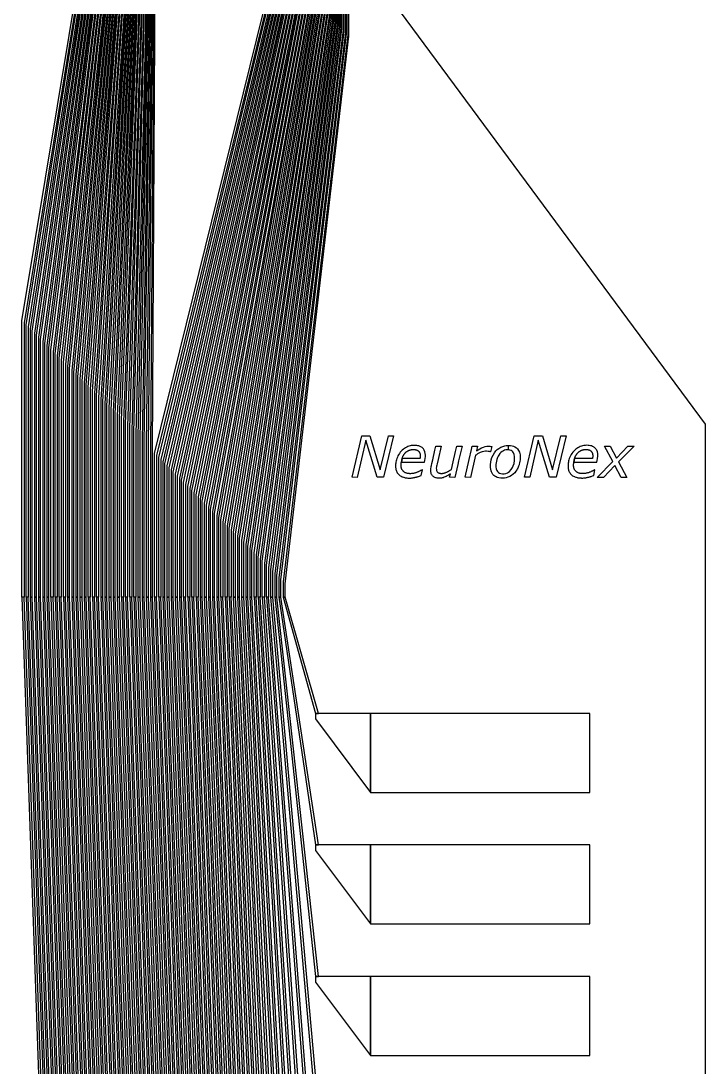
# Model space of a CAD drawing. Header units: inches. Extents: x 106592 to 209533, y 57057 to 74911.
# Drawn here: x 159236 to 159764, y 63479 to 64287 of the extents above; entities that cross this region are included whole.
import ezdxf

# ---------------------------------------------------------------- set-up
doc = ezdxf.new("R2010")
doc.units = ezdxf.units.IN
doc.header["$MEASUREMENT"] = 0
for name, color, linetype in [('metal', 221, 'Continuous'), ('nitride window', 40, 'Continuous'), ('profile', 140, 'Continuous')]:
    doc.layers.add(name, color=color, linetype=linetype)

msp = doc.modelspace()

# ---------------------------------------------------------------- linework, layer by layer
at = {"layer": 'metal'}
for points in [[(159238.23, 63841.79), (159236.63, 63841.79), (159236.63, 64055.19), (159282.43, 64331.53), (159283.33, 64331.53), (159283.33, 64330.63), (159238.23, 64053.59), (159238.23, 63841.79)], [(159241.43, 63841.79), (159239.83, 63841.79), (159239.83, 63957.42), (159239.83, 64051.99), (159284.23, 64329.73), (159284.23, 64331.53), (159285.13, 64331.53), (159285.13, 64328.83), (159241.43, 64050.39), (159241.43, 63841.79)], [(159286.93, 64331.53), (159286.03, 64331.53), (159286.03, 64327.93), (159243.03, 64048.79), (159243.03, 63841.79), (159244.63, 63841.79), (159244.63, 64047.19), (159286.93, 64327.03), (159286.93, 64331.53)], [(159288.73, 64331.53), (159287.83, 64331.53), (159287.83, 64326.13), (159246.23, 64045.59), (159246.23, 63841.79), (159247.83, 63841.79), (159247.83, 64043.99), (159288.73, 64325.23), (159288.73, 64331.53)], [(159290.53, 64331.53), (159289.63, 64331.53), (159289.63, 64324.33), (159249.43, 64042.39), (159249.43, 63841.79), (159251.03, 63841.79), (159251.03, 64040.79), (159290.53, 64323.43), (159290.53, 64331.53)], [(159292.33, 64331.53), (159291.43, 64331.53), (159291.43, 64322.53), (159252.63, 64039.19), (159252.63, 63841.79), (159254.23, 63841.79), (159254.23, 64037.59), (159292.33, 64321.63), (159292.33, 64331.53)], [(159294.13, 64331.53), (159293.23, 64331.53), (159293.23, 64320.73), (159255.83, 64035.99), (159255.83, 63841.79), (159257.43, 63841.79), (159257.43, 64034.39), (159294.13, 64319.83), (159294.13, 64331.53)], [(159260.63, 63841.79), (159259.03, 63841.79), (159259.03, 64032.79), (159295.03, 64318.93), (159295.03, 64331.53), (159295.93, 64331.53), (159295.93, 64318.03), (159260.63, 64031.19)], [(159263.83, 63841.79), (159262.23, 63841.79), (159262.23, 64029.59), (159296.83, 64317.13), (159296.83, 64331.53), (159297.73, 64331.53), (159297.73, 64316.23), (159263.83, 64027.99)], [(159267.03, 63841.79), (159265.43, 63841.79), (159265.43, 64026.39), (159298.63, 64315.33), (159298.63, 64331.53), (159299.53, 64331.53), (159299.53, 64314.43), (159267.03, 64024.79)], [(159270.23, 63841.79), (159268.63, 63841.79), (159268.63, 63957.6), (159268.63, 64023.19), (159300.43, 64313.53), (159300.43, 64331.53), (159301.33, 64331.53), (159301.33, 64312.63), (159270.23, 64021.59), (159270.23, 63841.79)], [(159303.13, 64331.53), (159302.23, 64331.53), (159302.23, 64311.73), (159271.83, 64019.99), (159271.83, 63841.79), (159273.43, 63841.79), (159273.43, 64018.39), (159303.13, 64310.83), (159303.13, 64331.53)], [(159304.93, 64331.53), (159304.03, 64331.53), (159304.03, 64309.93), (159275.03, 64016.79), (159275.03, 63841.79), (159276.63, 63841.79), (159276.63, 64015.19), (159304.93, 64309.03), (159304.93, 64331.53)], [(159306.73, 64331.53), (159305.83, 64331.53), (159305.83, 64308.13), (159278.23, 64013.59), (159278.23, 63841.79), (159279.83, 63841.79), (159279.83, 64011.99), (159306.73, 64307.23), (159306.73, 64331.53)], [(159308.53, 64331.53), (159307.63, 64331.53), (159307.63, 64306.33), (159281.43, 64010.39), (159281.43, 63841.79), (159283.03, 63841.79), (159283.03, 64008.79), (159308.53, 64305.43), (159308.53, 64331.53)], [(159310.33, 64331.53), (159309.43, 64331.53), (159309.43, 64304.53), (159284.63, 64007.19), (159284.63, 63841.79), (159286.23, 63841.79), (159286.23, 64005.59), (159310.33, 64303.63), (159310.33, 64331.53)], [(159289.43, 63841.79), (159287.83, 63841.79), (159287.83, 64003.99), (159311.23, 64302.73), (159311.23, 64331.53), (159312.13, 64331.53), (159312.13, 64301.83), (159289.43, 64002.39)], [(159292.63, 63841.79), (159291.03, 63841.79), (159291.03, 64000.79), (159313.03, 64300.93), (159313.03, 64331.53), (159313.93, 64331.53), (159313.93, 64300.03), (159292.63, 63999.19)], [(159295.83, 63841.79), (159294.23, 63841.79), (159294.23, 63955.42), (159294.23, 63997.59), (159314.83, 64299.13), (159314.83, 64331.53), (159315.73, 64331.53), (159315.73, 64298.23), (159295.83, 63995.99), (159295.83, 63841.79)], [(159317.53, 64331.53), (159316.63, 64331.53), (159316.63, 64297.33), (159297.43, 63994.39), (159297.43, 63841.79), (159299.03, 63841.79), (159299.03, 63992.79), (159317.53, 64296.43), (159317.53, 64331.53)], [(159319.33, 64331.53), (159318.43, 64331.53), (159318.43, 64295.53), (159300.63, 63991.19), (159300.63, 63841.79), (159302.23, 63841.79), (159302.23, 63989.59), (159319.33, 64294.63), (159319.33, 64331.53)], [(159321.13, 64331.53), (159320.23, 64331.53), (159320.23, 64293.73), (159303.83, 63987.99), (159303.83, 63841.79), (159305.43, 63841.79), (159305.43, 63986.39), (159321.13, 64292.83), (159321.13, 64331.53)], [(159322.93, 64331.53), (159322.03, 64331.53), (159322.03, 64291.93), (159307.03, 63984.79), (159307.03, 63841.79), (159308.63, 63841.79), (159308.63, 63983.19), (159322.93, 64291.03), (159322.93, 64331.53)], [(159324.73, 64331.53), (159323.83, 64331.53), (159323.83, 64290.13), (159310.23, 63981.59), (159310.23, 63841.79), (159311.83, 63841.79), (159311.83, 63979.99), (159324.73, 64289.23), (159324.73, 64331.53)], [(159315.03, 63841.79), (159313.43, 63841.79), (159313.43, 63978.39), (159325.63, 64288.33), (159325.63, 64331.53), (159326.53, 64331.53), (159326.53, 64287.43), (159315.03, 63976.79)], [(159318.23, 63841.79), (159316.63, 63841.79), (159316.63, 63975.19), (159327.43, 64286.53), (159327.43, 64331.53), (159328.33, 64331.53), (159328.33, 64285.63), (159318.23, 63973.59)], [(159321.43, 63841.79), (159319.83, 63841.79), (159319.83, 63971.99), (159329.23, 64284.73), (159329.23, 64331.53), (159330.13, 64331.53), (159330.13, 64283.83), (159321.43, 63970.39)], [(159324.63, 63841.79), (159323.03, 63841.79), (159323.03, 63954.67), (159323.03, 63968.79), (159331.03, 64282.93), (159331.03, 64331.53), (159331.93, 64331.53), (159331.93, 64282.03), (159324.63, 63967.19), (159324.63, 63841.79)], [(159333.73, 64331.53), (159332.83, 64331.53), (159332.83, 64281.13), (159326.23, 63965.59), (159326.23, 63841.79), (159327.83, 63841.79), (159327.83, 63963.99), (159333.73, 64280.23), (159333.73, 64331.53)], [(159335.53, 64331.53), (159334.63, 64331.53), (159334.63, 64279.33), (159329.43, 63962.39), (159329.43, 63841.79), (159331.03, 63841.79), (159331.03, 63960.79), (159335.53, 64278.43), (159335.53, 64331.53)], [(159337.33, 64331.53), (159336.43, 64331.53), (159336.43, 64277.53), (159332.63, 63959.19), (159332.63, 63841.79), (159334.23, 63841.79), (159334.23, 63957.59), (159337.33, 64276.63), (159337.33, 64331.53)], [(159339.13, 64331.53), (159338.23, 64331.53), (159338.23, 64275.73), (159335.83, 63955.99), (159335.83, 63841.79), (159337.43, 63841.79), (159337.43, 63954.39), (159339.13, 64274.83), (159339.13, 64331.53)], [(159340.63, 63841.79), (159339.03, 63841.79), (159339.03, 63952.79), (159432.43, 64331.53), (159433.33, 64331.53), (159433.33, 64330.63), (159340.63, 63951.19), (159340.63, 63841.79)], [(159343.83, 63841.79), (159342.23, 63841.79), (159342.23, 63855.02), (159342.23, 63949.59), (159434.23, 64329.73), (159434.23, 64331.53), (159435.13, 64331.53), (159435.13, 64328.83), (159343.83, 63947.99), (159343.83, 63841.79)], [(159436.93, 64331.53), (159436.03, 64331.53), (159436.03, 64327.93), (159345.43, 63946.39), (159345.43, 63841.79), (159347.03, 63841.79), (159347.03, 63944.79), (159436.93, 64327.03), (159436.93, 64331.53)], [(159438.73, 64331.53), (159437.83, 64331.53), (159437.83, 64326.13), (159348.63, 63943.19), (159348.63, 63841.79), (159350.23, 63841.79), (159350.23, 63941.59), (159438.73, 64325.23), (159438.73, 64331.53)], [(159440.53, 64331.53), (159439.63, 64331.53), (159439.63, 64324.33), (159351.83, 63939.99), (159351.83, 63841.79), (159353.43, 63841.79), (159353.43, 63938.39), (159440.53, 64323.43), (159440.53, 64331.53)], [(159442.33, 64331.53), (159441.43, 64331.53), (159441.43, 64322.53), (159355.03, 63936.79), (159355.03, 63841.79), (159356.63, 63841.79), (159356.63, 63935.19), (159442.33, 64321.63), (159442.33, 64331.53)], [(159444.13, 64331.53), (159443.23, 64331.53), (159443.23, 64320.73), (159358.23, 63933.59), (159358.23, 63841.79), (159359.83, 63841.79), (159359.83, 63931.99), (159444.13, 64319.83), (159444.13, 64331.53)], [(159363.03, 63841.79), (159361.43, 63841.79), (159361.43, 63930.39), (159445.03, 64318.93), (159445.03, 64331.53), (159445.93, 64331.53), (159445.93, 64318.03), (159363.03, 63928.79)], [(159366.23, 63841.79), (159364.63, 63841.79), (159364.63, 63927.19), (159446.83, 64317.13), (159446.83, 64331.53), (159447.73, 64331.53), (159447.73, 64316.23), (159366.23, 63925.59)], [(159369.43, 63841.79), (159367.83, 63841.79), (159367.83, 63923.99), (159448.63, 64315.33), (159448.63, 64331.53), (159449.53, 64331.53), (159449.53, 64314.43), (159369.43, 63922.39)], [(159372.63, 63841.79), (159371.03, 63841.79), (159371.03, 63855.2), (159371.03, 63920.79), (159450.43, 64313.53), (159450.43, 64331.53), (159451.33, 64331.53), (159451.33, 64312.63), (159372.63, 63919.19), (159372.63, 63841.79)], [(159453.13, 64331.53), (159452.23, 64331.53), (159452.23, 64311.73), (159374.23, 63917.59), (159374.23, 63841.79), (159375.83, 63841.79), (159375.83, 63915.99), (159453.13, 64310.83), (159453.13, 64331.53)], [(159454.93, 64331.53), (159454.03, 64331.53), (159454.03, 64309.93), (159377.43, 63914.39), (159377.43, 63841.79), (159379.03, 63841.79), (159379.03, 63912.79), (159454.93, 64309.03), (159454.93, 64331.53)], [(159456.73, 64331.53), (159455.83, 64331.53), (159455.83, 64308.13), (159380.63, 63911.19), (159380.63, 63841.79), (159382.23, 63841.79), (159382.23, 63909.59), (159456.73, 64307.23), (159456.73, 64331.53)], [(159458.53, 64331.53), (159457.63, 64331.53), (159457.63, 64306.33), (159383.83, 63907.99), (159383.83, 63841.79), (159385.43, 63841.79), (159385.43, 63906.39), (159458.53, 64305.43), (159458.53, 64331.53)], [(159460.33, 64331.53), (159459.43, 64331.53), (159459.43, 64304.53), (159387.03, 63904.79), (159387.03, 63841.79), (159388.63, 63841.79), (159388.63, 63903.19), (159460.33, 64303.63), (159460.33, 64331.53)], [(159391.83, 63841.79), (159390.23, 63841.79), (159390.23, 63901.59), (159461.23, 64302.73), (159461.23, 64331.53), (159462.13, 64331.53), (159462.13, 64301.83), (159391.83, 63899.99)], [(159395.03, 63841.79), (159393.43, 63841.79), (159393.43, 63898.39), (159463.03, 64300.93), (159463.03, 64331.53), (159463.93, 64331.53), (159463.93, 64300.03), (159395.03, 63896.79)], [(159398.23, 63841.79), (159396.63, 63841.79), (159396.63, 63853.02), (159396.63, 63895.19), (159464.83, 64299.13), (159464.83, 64331.53), (159465.73, 64331.53), (159465.73, 64298.23), (159398.23, 63893.59), (159398.23, 63841.79)], [(159467.53, 64331.53), (159466.63, 64331.53), (159466.63, 64297.33), (159399.83, 63891.99), (159399.83, 63841.79), (159401.43, 63841.79), (159401.43, 63890.39), (159467.53, 64296.43), (159467.53, 64331.53)], [(159469.33, 64331.53), (159468.43, 64331.53), (159468.43, 64295.53), (159403.03, 63888.79), (159403.03, 63841.79), (159404.63, 63841.79), (159404.63, 63887.19), (159469.33, 64294.63), (159469.33, 64331.53)], [(159471.13, 64331.53), (159470.23, 64331.53), (159470.23, 64293.73), (159406.23, 63885.59), (159406.23, 63841.79), (159407.83, 63841.79), (159407.83, 63883.99), (159471.13, 64292.83), (159471.13, 64331.53)], [(159472.93, 64331.53), (159472.03, 64331.53), (159472.03, 64291.93), (159409.43, 63882.39), (159409.43, 63841.79), (159411.03, 63841.79), (159411.03, 63880.79), (159472.93, 64291.03), (159472.93, 64331.53)], [(159474.73, 64331.53), (159473.83, 64331.53), (159473.83, 64290.13), (159412.63, 63879.19), (159412.63, 63841.79), (159414.23, 63841.79), (159414.23, 63877.59), (159474.73, 64289.23), (159474.73, 64331.53)], [(159417.43, 63841.79), (159415.83, 63841.79), (159415.83, 63875.99), (159475.63, 64288.33), (159475.63, 64331.53), (159476.53, 64331.53), (159476.53, 64287.43), (159417.43, 63874.39)], [(159420.63, 63841.79), (159419.03, 63841.79), (159419.03, 63872.79), (159477.43, 64286.53), (159477.43, 64331.53), (159478.33, 64331.53), (159478.33, 64285.63), (159420.63, 63871.19)], [(159423.83, 63841.79), (159422.23, 63841.79), (159422.23, 63869.59), (159479.23, 64284.73), (159479.23, 64331.53), (159480.13, 64331.53), (159480.13, 64283.83), (159423.83, 63867.99)], [(159427.03, 63841.79), (159425.43, 63841.79), (159425.43, 63852.27), (159425.43, 63866.39), (159481.03, 64282.93), (159481.03, 64331.53), (159481.93, 64331.53), (159481.93, 64282.03), (159427.03, 63864.79), (159427.03, 63841.79)], [(159483.73, 64331.53), (159482.83, 64331.53), (159482.83, 64281.13), (159428.63, 63863.19), (159428.63, 63841.79), (159430.23, 63841.79), (159430.23, 63861.59), (159483.73, 64280.23), (159483.73, 64331.53)], [(159485.53, 64331.53), (159484.63, 64331.53), (159484.63, 64279.33), (159431.83, 63859.99), (159431.83, 63841.79), (159433.43, 63841.79), (159433.43, 63858.39), (159485.53, 64278.43), (159485.53, 64331.53)], [(159487.33, 64331.53), (159486.43, 64331.53), (159486.43, 64277.53), (159435.03, 63856.79), (159435.03, 63841.79), (159436.63, 63841.79), (159436.63, 63855.19), (159487.33, 64276.63), (159487.33, 64331.53)], [(159489.13, 64331.53), (159488.23, 64331.53), (159488.23, 64275.73), (159438.23, 63853.59), (159438.23, 63841.79), (159439.83, 63841.79), (159439.83, 63851.99), (159489.13, 64274.83), (159489.13, 64331.53)], [(159491.55, 63934.3), (159498.95, 63966.29), (159505.35, 63966.29), (159513.22, 63940.16), (159519.61, 63966.28), (159523.65, 63966.28), (159515.87, 63934.3), (159510.83, 63934.3), (159502.13, 63962.91), (159495.56, 63934.28)], [(159624.75, 63934.33), (159632.15, 63966.33), (159638.55, 63966.33), (159646.42, 63940.2), (159652.8, 63966.32), (159656.84, 63966.32), (159649.06, 63934.33), (159644.02, 63934.33), (159635.33, 63962.95), (159628.76, 63934.32)], [(159529.6, 63945.93), (159547.41, 63945.94), (159547.68, 63947.23), (159547.95, 63948.75), (159548.16, 63950.48), (159548.19, 63951.51), (159548.09, 63952.69), (159547.82, 63954.05), (159547.27, 63955.26), (159546.94, 63955.82), (159546.59, 63956.31), (159546.12, 63956.79), (159545.58, 63957.26), (159545.03, 63957.67), (159544.67, 63957.9), (159544.09, 63958.16), (159543.15, 63958.52), (159542.39, 63958.7), (159541.53, 63958.85), (159540.56, 63958.93), (159539.61, 63958.96), (159538.7, 63958.93), (159538.01, 63958.86), (159537.21, 63958.75), (159536.3, 63958.56), (159535.41, 63958.3), (159534.56, 63958), (159533.75, 63957.64), (159532.74, 63957.12), (159532, 63956.63), (159531.17, 63956.01), (159530.34, 63955.28), (159529.53, 63954.46), (159528.8, 63953.63), (159528.04, 63952.65), (159527.48, 63951.78), (159526.98, 63950.9), (159526.5, 63949.85), (159526.09, 63948.88), (159525.78, 63947.89), (159525.54, 63946.92), (159525.36, 63945.97), (159525.26, 63945.24), (159525.18, 63944.47), (159525.13, 63943.67), (159525.13, 63943.21), (159525.13, 63942.62), (159525.15, 63941.99), (159525.22, 63941.33), (159525.3, 63940.83), (159525.4, 63940.3), (159525.54, 63939.77), (159525.78, 63939.07), (159526.1, 63938.42), (159526.38, 63937.89), (159526.65, 63937.5), (159526.78, 63937.3), (159527.26, 63936.74), (159527.62, 63936.39), (159528.04, 63936.02), (159528.67, 63935.55), (159529.4, 63935.12), (159530.08, 63934.79), (159530.47, 63934.63), (159531.21, 63934.38), (159531.41, 63934.31), (159532.08, 63934.14), (159532.56, 63934.01), (159533.28, 63933.91), (159533.93, 63933.83), (159534.64, 63933.76), (159535.13, 63933.76), (159535.59, 63933.75), (159536.05, 63933.73), (159536.54, 63933.74), (159537.17, 63933.77), (159537.73, 63933.81), (159538.32, 63933.88), (159538.8, 63933.96), (159539.34, 63934.07), (159539.91, 63934.18), (159540.37, 63934.3), (159540.8, 63934.38), (159541.22, 63934.49), (159541.66, 63934.62), (159542.11, 63934.76), (159542.52, 63934.88), (159542.9, 63935), (159543.5, 63935.24), (159544.08, 63935.44), (159545, 63935.78), (159545.88, 63940.12), (159545.63, 63940.12), (159545.16, 63939.82), (159544.56, 63939.46), (159543.95, 63939.13), (159543.56, 63938.94), (159543.09, 63938.72), (159542.64, 63938.52), (159542.21, 63938.34), (159541.8, 63938.18), (159541.33, 63938.01), (159540.87, 63937.86), (159540.52, 63937.74), (159540.11, 63937.62), (159539.6, 63937.49), (159539.08, 63937.38), (159538.7, 63937.3), (159538.23, 63937.23), (159537.73, 63937.18), (159537.3, 63937.13), (159536.73, 63937.11), (159536.19, 63937.12), (159535.77, 63937.13), (159535.34, 63937.17), (159534.82, 63937.23), (159534.3, 63937.33), (159533.94, 63937.41), (159533.48, 63937.55), (159533.01, 63937.72), (159532.63, 63937.89), (159532.3, 63938.06), (159531.96, 63938.27), (159531.6, 63938.52), (159531.33, 63938.75), (159531.02, 63939.05), (159530.87, 63939.2), (159530.64, 63939.48), (159530.42, 63939.78), (159530.16, 63940.21), (159530.08, 63940.34), (159529.92, 63940.66), (159529.82, 63940.93), (159529.73, 63941.2), (159529.63, 63941.47), (159529.5, 63942.05), (159529.4, 63942.85), (159529.39, 63943.59), (159529.38, 63944.31), (159529.46, 63945.09), (159529.56, 63945.71), (159529.59, 63945.89), (159529.6, 63945.93), (159530.19, 63948.91), (159530.28, 63949.19), (159530.37, 63949.5), (159530.49, 63949.82), (159530.66, 63950.25), (159530.81, 63950.57), (159530.97, 63950.91), (159531.12, 63951.2), (159531.29, 63951.49), (159531.4, 63951.68), (159531.55, 63951.88), (159531.8, 63952.25), (159531.92, 63952.4), (159532.19, 63952.7), (159532.32, 63952.88), (159532.71, 63953.25), (159532.88, 63953.43), (159533.16, 63953.67), (159533.41, 63953.89), (159533.67, 63954.07), (159533.98, 63954.3), (159534.18, 63954.43), (159534.43, 63954.58), (159534.62, 63954.7), (159534.76, 63954.77), (159535.02, 63954.91), (159535.27, 63955.02), (159535.48, 63955.12), (159535.73, 63955.21), (159535.96, 63955.3), (159536.17, 63955.37), (159536.46, 63955.46), (159536.67, 63955.51), (159537.01, 63955.58), (159537.21, 63955.62), (159537.4, 63955.67), (159537.67, 63955.7), (159537.98, 63955.74), (159538.14, 63955.75), (159538.48, 63955.76), (159538.83, 63955.78), (159539.01, 63955.78), (159539.19, 63955.78), (159539.46, 63955.77), (159539.66, 63955.75), (159539.88, 63955.73), (159540.05, 63955.71), (159540.21, 63955.69), (159540.44, 63955.65), (159540.73, 63955.6), (159540.97, 63955.54), (159541.24, 63955.46), (159541.33, 63955.44), (159541.45, 63955.39), (159541.61, 63955.33), (159541.74, 63955.28), (159541.87, 63955.22), (159542, 63955.15), (159542.13, 63955.09), (159542.2, 63955.05), (159542.3, 63954.98), (159542.41, 63954.91), (159542.52, 63954.83), (159542.6, 63954.78), (159542.68, 63954.7), (159542.78, 63954.61), (159542.91, 63954.49), (159543.01, 63954.39), (159543.11, 63954.27), (159543.3, 63954.03), (159543.46, 63953.8), (159543.59, 63953.56), (159543.71, 63953.33), (159543.8, 63953.09), (159543.87, 63952.96), (159543.94, 63952.69), (159544, 63952.48), (159544.06, 63952.22), (159544.1, 63951.99), (159544.16, 63951.54), (159544.16, 63951.25), (159544.18, 63950.92), (159544.17, 63950.5), (159544.15, 63950.21), (159544.14, 63949.93), (159544.1, 63949.64), (159544.06, 63949.36), (159544.02, 63949.09), (159543.98, 63948.9), (159530.29, 63948.91), (159530.2, 63948.91)], [(159556.24, 63958.3), (159560.32, 63958.3), (159557.93, 63948.01), (159557.13, 63944.63), (159556.92, 63943.68), (159556.81, 63942.96), (159556.7, 63942.32), (159556.6, 63941.26), (159556.61, 63940.38), (159556.76, 63939.55), (159556.99, 63938.96), (159557.34, 63938.45), (159557.62, 63938.16), (159557.79, 63938.03), (159558, 63937.9), (159558.18, 63937.79), (159558.42, 63937.68), (159558.72, 63937.58), (159559.01, 63937.5), (159559.21, 63937.45), (159559.45, 63937.42), (159559.76, 63937.38), (159560, 63937.36), (159560.28, 63937.34), (159560.56, 63937.33), (159560.85, 63937.33), (159561.1, 63937.35), (159561.43, 63937.38), (159561.69, 63937.41), (159561.99, 63937.46), (159562.37, 63937.54), (159562.65, 63937.62), (159562.9, 63937.68), (159563.2, 63937.78), (159563.48, 63937.88), (159563.86, 63938.03), (159564.24, 63938.19), (159564.7, 63938.38), (159565.11, 63938.59), (159565.44, 63938.75), (159565.74, 63938.9), (159565.96, 63939.02), (159566.18, 63939.14), (159566.47, 63939.29), (159566.77, 63939.47), (159566.97, 63939.59), (159567.2, 63939.72), (159567.41, 63939.85), (159567.71, 63940.04), (159567.91, 63940.18), (159568.05, 63940.26), (159568.18, 63940.35), (159568.23, 63940.39), (159569.56, 63946.22), (159571.43, 63954.23), (159572.38, 63958.28), (159576.45, 63958.3), (159575, 63952.07), (159573.82, 63946.99), (159573.19, 63944.3), (159570.88, 63934.29), (159566.79, 63934.3), (159567.42, 63936.94), (159566.84, 63936.56), (159565.96, 63936), (159565.03, 63935.47), (159564.22, 63935.03), (159563.44, 63934.65), (159562.66, 63934.32), (159561.81, 63934.02), (159561.17, 63933.87), (159560.6, 63933.75), (159559.93, 63933.67), (159559.15, 63933.62), (159558.5, 63933.62), (159557.79, 63933.68), (159557.23, 63933.74), (159556.53, 63933.87), (159556.11, 63934.01), (159555.57, 63934.21), (159555.04, 63934.46), (159554.71, 63934.67), (159554.36, 63934.88), (159554.02, 63935.16), (159553.68, 63935.49), (159553.28, 63936), (159552.97, 63936.49), (159552.69, 63937.09), (159552.49, 63937.71), (159552.34, 63938.41), (159552.28, 63939.02), (159552.25, 63939.66), (159552.26, 63940.26), (159552.34, 63941.11), (159552.52, 63942.15), (159552.62, 63942.74), (159552.79, 63943.45), (159553.14, 63944.98), (159553.79, 63947.75), (159555.53, 63955.28), (159556.24, 63958.29), (159556.24, 63958.3)], [(159584.38, 63958.31), (159588.49, 63958.28), (159587.69, 63954.73), (159588.8, 63955.5), (159590.07, 63956.31), (159591.49, 63957.05), (159592.95, 63957.65), (159594.38, 63958.06), (159595.56, 63958.24), (159596.7, 63958.29), (159597.83, 63958.25), (159598.73, 63958.12), (159599.34, 63958.02), (159598.4, 63953.97), (159598.11, 63954), (159597.54, 63954.16), (159596.51, 63954.33), (159595.44, 63954.42), (159594.45, 63954.44), (159593.32, 63954.3), (159592.12, 63954.04), (159590.48, 63953.43), (159589.47, 63952.89), (159588.41, 63952.32), (159587.5, 63951.71), (159586.89, 63951.31), (159582.99, 63934.28), (159578.86, 63934.3), (159582.05, 63948.18), (159583.83, 63955.89)], [(159612.26, 63958.95), (159613.77, 63958.88), (159615.11, 63958.66), (159616.09, 63958.38), (159617.15, 63957.92), (159618.44, 63957.06), (159619.23, 63956.25), (159620.13, 63955.08), (159620.74, 63953.73), (159621.04, 63952.71), (159621.26, 63951.59), (159621.33, 63950.54), (159621.34, 63949.28), (159621.27, 63947.72), (159621.13, 63946.73), (159620.92, 63945.59), (159620.68, 63944.58), (159620.52, 63944.05), (159620.16, 63943), (159619.83, 63942.19), (159619.5, 63941.42), (159618.97, 63940.49), (159618.72, 63940.04), (159617.97, 63938.95), (159617.1, 63937.9), (159616.02, 63936.79), (159614.65, 63935.71), (159613.27, 63934.93), (159611.8, 63934.3), (159610.52, 63933.95), (159609.17, 63933.68), (159607.51, 63933.61), (159606.44, 63933.67), (159604.78, 63933.87), (159603.7, 63934.2), (159602.75, 63934.6), (159601.9, 63935.14), (159601.12, 63935.76), (159600.29, 63936.56), (159599.66, 63937.52), (159599.2, 63938.5), (159598.86, 63939.39), (159598.58, 63940.6), (159598.44, 63941.86), (159598.38, 63943.28), (159598.44, 63944.26), (159598.6, 63946.02), (159599.03, 63947.85), (159599.57, 63949.56), (159600.36, 63951.43), (159601.49, 63953.21), (159602.55, 63954.63), (159603.63, 63955.71), (159604.88, 63956.67), (159606.31, 63957.53), (159607.94, 63958.2), (159609.42, 63958.65), (159610.61, 63958.85), (159611.49, 63958.93), (159612.19, 63958.96), (159612.15, 63955.55), (159611.19, 63955.55), (159610.14, 63955.43), (159609.36, 63955.23), (159608.44, 63954.84), (159607.47, 63954.24), (159606.53, 63953.52), (159605.7, 63952.6), (159604.86, 63951.46), (159604.4, 63950.65), (159603.84, 63949.48), (159603.29, 63948.12), (159602.99, 63946.84), (159602.79, 63945.6), (159602.64, 63944.26), (159602.62, 63942.39), (159602.77, 63940.98), (159603.31, 63939.52), (159603.9, 63938.71), (159604.62, 63938.02), (159605.48, 63937.5), (159606.41, 63937.16), (159607.62, 63936.99), (159608.93, 63937.01), (159610.38, 63937.31), (159611.61, 63937.85), (159612.99, 63938.76), (159614.5, 63940.44), (159615.31, 63941.77), (159615.96, 63943.2), (159616.6, 63945.02), (159616.97, 63947.19), (159617.02, 63948.85), (159617.04, 63950.47), (159616.79, 63951.88), (159616.25, 63953.14), (159615.74, 63953.95), (159615.17, 63954.5), (159614.47, 63954.97), (159613.42, 63955.38), (159612.52, 63955.53), (159612.2, 63955.55)], [(159662.8, 63945.97), (159680.6, 63945.97), (159680.88, 63947.26), (159681.14, 63948.78), (159681.35, 63950.51), (159681.38, 63951.55), (159681.29, 63952.72), (159681.01, 63954.08), (159680.47, 63955.3), (159680.14, 63955.85), (159679.78, 63956.34), (159679.32, 63956.83), (159678.78, 63957.3), (159678.22, 63957.7), (159677.87, 63957.93), (159677.29, 63958.19), (159676.35, 63958.55), (159675.58, 63958.73), (159674.72, 63958.88), (159673.76, 63958.96), (159672.81, 63959), (159671.9, 63958.96), (159671.21, 63958.89), (159670.4, 63958.79), (159669.49, 63958.59), (159668.61, 63958.34), (159667.76, 63958.03), (159666.94, 63957.68), (159665.94, 63957.15), (159665.2, 63956.66), (159664.37, 63956.04), (159663.53, 63955.31), (159662.73, 63954.5), (159662, 63953.66), (159661.23, 63952.69), (159660.68, 63951.81), (159660.18, 63950.93), (159659.7, 63949.89), (159659.29, 63948.92), (159658.97, 63947.92), (159658.73, 63946.96), (159658.56, 63946), (159658.45, 63945.27), (159658.38, 63944.51), (159658.33, 63943.7), (159658.32, 63943.24), (159658.32, 63942.65), (159658.35, 63942.02), (159658.41, 63941.36), (159658.49, 63940.87), (159658.59, 63940.33), (159658.74, 63939.8), (159658.98, 63939.11), (159659.29, 63938.45), (159659.58, 63937.92), (159659.84, 63937.53), (159659.97, 63937.33), (159660.46, 63936.77), (159660.82, 63936.42), (159661.24, 63936.05), (159661.86, 63935.58), (159662.6, 63935.16), (159663.28, 63934.82), (159663.66, 63934.66), (159664.41, 63934.41), (159664.61, 63934.34), (159665.28, 63934.17), (159665.76, 63934.04), (159666.48, 63933.94), (159667.13, 63933.87), (159667.83, 63933.79), (159668.33, 63933.79), (159668.78, 63933.78), (159669.25, 63933.76), (159669.74, 63933.77), (159670.37, 63933.81), (159670.93, 63933.84), (159671.52, 63933.92), (159672, 63933.99), (159672.53, 63934.1), (159673.1, 63934.21), (159673.57, 63934.33), (159673.99, 63934.42), (159674.42, 63934.52), (159674.86, 63934.65), (159675.31, 63934.79), (159675.71, 63934.92), (159676.09, 63935.04), (159676.7, 63935.28), (159677.27, 63935.47), (159678.2, 63935.81), (159679.07, 63940.15), (159678.83, 63940.15), (159678.36, 63939.85), (159677.76, 63939.49), (159677.15, 63939.16), (159676.76, 63938.97), (159676.28, 63938.75), (159675.84, 63938.55), (159675.4, 63938.38), (159674.99, 63938.21), (159674.53, 63938.05), (159674.07, 63937.89), (159673.72, 63937.78), (159673.31, 63937.66), (159672.8, 63937.52), (159672.27, 63937.41), (159671.9, 63937.34), (159671.43, 63937.27), (159670.92, 63937.21), (159670.49, 63937.17), (159669.92, 63937.15), (159669.39, 63937.16), (159668.96, 63937.17), (159668.54, 63937.21), (159668.01, 63937.26), (159667.49, 63937.36), (159667.14, 63937.44), (159666.67, 63937.58), (159666.2, 63937.75), (159665.82, 63937.93), (159665.5, 63938.09), (159665.16, 63938.3), (159664.8, 63938.55), (159664.52, 63938.79), (159664.22, 63939.09), (159664.07, 63939.23), (159663.84, 63939.52), (159663.62, 63939.81), (159663.35, 63940.24), (159663.27, 63940.37), (159663.12, 63940.69), (159663.02, 63940.96), (159662.93, 63941.24), (159662.82, 63941.5), (159662.7, 63942.08), (159662.6, 63942.88), (159662.59, 63943.62), (159662.57, 63944.34), (159662.65, 63945.12), (159662.75, 63945.74), (159662.78, 63945.92), (159662.79, 63945.97), (159663.38, 63948.94), (159663.47, 63949.22), (159663.57, 63949.54), (159663.68, 63949.85), (159663.85, 63950.29), (159664, 63950.61), (159664.16, 63950.95), (159664.32, 63951.23), (159664.49, 63951.52), (159664.6, 63951.72), (159664.74, 63951.92), (159665, 63952.28), (159665.12, 63952.43), (159665.38, 63952.74), (159665.52, 63952.91), (159665.9, 63953.29), (159666.08, 63953.47), (159666.36, 63953.7), (159666.61, 63953.92), (159666.87, 63954.11), (159667.17, 63954.33), (159667.38, 63954.46), (159667.63, 63954.61), (159667.82, 63954.73), (159667.96, 63954.81), (159668.22, 63954.94), (159668.46, 63955.06), (159668.68, 63955.15), (159668.93, 63955.25), (159669.16, 63955.34), (159669.37, 63955.4), (159669.66, 63955.49), (159669.86, 63955.54), (159670.2, 63955.62), (159670.4, 63955.66), (159670.6, 63955.7), (159670.87, 63955.73), (159671.17, 63955.77), (159671.34, 63955.78), (159671.68, 63955.79), (159672.03, 63955.81), (159672.21, 63955.81), (159672.39, 63955.81), (159672.66, 63955.8), (159672.86, 63955.78), (159673.07, 63955.76), (159673.25, 63955.75), (159673.4, 63955.72), (159673.64, 63955.68), (159673.93, 63955.63), (159674.16, 63955.57), (159674.43, 63955.5), (159674.52, 63955.47), (159674.65, 63955.42), (159674.8, 63955.37), (159674.94, 63955.32), (159675.07, 63955.25), (159675.2, 63955.18), (159675.32, 63955.12), (159675.39, 63955.09), (159675.5, 63955.01), (159675.61, 63954.94), (159675.72, 63954.87), (159675.8, 63954.81), (159675.88, 63954.74), (159675.98, 63954.65), (159676.11, 63954.53), (159676.2, 63954.42), (159676.3, 63954.31), (159676.5, 63954.07), (159676.65, 63953.83), (159676.79, 63953.59), (159676.91, 63953.36), (159677, 63953.12), (159677.06, 63952.99), (159677.14, 63952.72), (159677.2, 63952.51), (159677.25, 63952.25), (159677.3, 63952.02), (159677.36, 63951.57), (159677.36, 63951.29), (159677.37, 63950.95), (159677.37, 63950.53), (159677.35, 63950.24), (159677.33, 63949.96), (159677.3, 63949.68), (159677.26, 63949.4), (159677.22, 63949.12), (159677.18, 63948.94), (159663.48, 63948.94), (159663.4, 63948.94)], [(159686.35, 63958.29), (159690.78, 63958.29), (159695.62, 63949.14), (159704.36, 63958.28), (159709.25, 63958.28), (159697.23, 63946.19), (159703.82, 63934.28), (159699.31, 63934.28), (159694.5, 63943.46), (159685.72, 63934.28), (159680.78, 63934.27), (159692.9, 63946.4)], [(159238.23, 63841.79), (159236.63, 63841.79), (159463.37, 57351.07), (159465.49, 57351.07)], [(159241.43, 63841.79), (159239.83, 63841.79), (159463.37, 57452.68), (159465.49, 57452.68)], [(159244.63, 63841.79), (159243.03, 63841.79), (159463.37, 57554.28), (159465.49, 57554.28)], [(159463.37, 57655.88), (159465.49, 57655.88), (159247.83, 63841.79), (159246.23, 63841.79)], [(159251.03, 63841.79), (159249.43, 63841.79), (159463.37, 57757.49), (159465.49, 57757.49)], [(159463.37, 57859.09), (159465.49, 57859.09), (159254.23, 63841.79), (159252.63, 63841.79)], [(159463.37, 57960.7), (159465.49, 57960.7), (159257.43, 63841.79), (159255.83, 63841.79)], [(159260.63, 63841.79), (159259.03, 63841.79), (159463.37, 58062.3), (159465.49, 58062.3)], [(159263.83, 63841.79), (159262.23, 63841.79), (159463.37, 58163.9), (159465.49, 58163.9)], [(159267.03, 63841.79), (159265.43, 63841.79), (159463.37, 58265.51), (159465.49, 58265.51)], [(159270.23, 63841.79), (159268.63, 63841.79), (159463.37, 58367.11), (159465.49, 58367.11)], [(159463.37, 58468.72), (159465.49, 58468.72), (159273.43, 63841.79), (159271.83, 63841.79)], [(159276.63, 63841.79), (159275.03, 63841.79), (159463.37, 58570.32), (159465.49, 58570.32)], [(159463.37, 58671.92), (159465.49, 58671.92), (159279.83, 63841.79), (159278.23, 63841.79)], [(159463.37, 58773.53), (159465.49, 58773.53), (159283.03, 63841.79), (159281.43, 63841.79)], [(159286.23, 63841.79), (159284.63, 63841.79), (159463.37, 58875.13), (159465.49, 58875.13)], [(159289.43, 63841.79), (159287.83, 63841.79), (159463.37, 58976.74), (159465.49, 58976.74)], [(159292.63, 63841.79), (159291.03, 63841.79), (159463.37, 59078.34), (159465.49, 59078.34)], [(159295.83, 63841.79), (159294.23, 63841.79), (159463.37, 59179.94), (159465.49, 59179.94)], [(159463.37, 59281.55), (159465.49, 59281.55), (159299.03, 63841.79), (159297.43, 63841.79)], [(159302.23, 63841.79), (159300.63, 63841.79), (159463.37, 59383.15), (159465.49, 59383.15)], [(159463.37, 59484.76), (159465.49, 59484.76), (159305.43, 63841.79), (159303.83, 63841.79)], [(159463.37, 59586.36), (159465.49, 59586.36), (159308.63, 63841.79), (159307.03, 63841.79)], [(159311.83, 63841.79), (159310.23, 63841.79), (159463.37, 59687.96), (159465.49, 59687.96)], [(159315.03, 63841.79), (159313.43, 63841.79), (159463.37, 59789.57), (159465.49, 59789.57)], [(159318.23, 63841.79), (159316.63, 63841.79), (159463.37, 59891.17), (159465.49, 59891.17)], [(159321.43, 63841.79), (159319.83, 63841.79), (159463.37, 59992.78), (159465.49, 59992.78)], [(159463.37, 60094.38), (159465.49, 60094.38), (159324.63, 63841.79), (159323.03, 63841.79)], [(159327.83, 63841.79), (159326.23, 63841.79), (159463.37, 60195.98), (159465.49, 60195.98)], [(159463.37, 60297.59), (159465.49, 60297.59), (159331.03, 63841.79), (159329.43, 63841.79)], [(159463.37, 60399.19), (159465.49, 60399.19), (159334.23, 63841.79), (159332.63, 63841.79)], [(159337.43, 63841.79), (159335.83, 63841.79), (159463.37, 60500.8), (159465.49, 60500.8)], [(159340.63, 63841.79), (159339.03, 63841.79), (159463.37, 60602.4), (159465.49, 60602.4)], [(159343.83, 63841.79), (159342.23, 63841.79), (159463.37, 60704), (159465.49, 60704)], [(159347.03, 63841.79), (159345.43, 63841.79), (159463.37, 60805.61), (159465.49, 60805.61)], [(159463.37, 60907.21), (159465.49, 60907.21), (159350.23, 63841.79), (159348.63, 63841.79)], [(159353.43, 63841.79), (159351.83, 63841.79), (159463.37, 61008.82), (159465.49, 61008.82)], [(159463.37, 61110.42), (159465.49, 61110.42), (159356.63, 63841.79), (159355.03, 63841.79)], [(159463.37, 61212.02), (159465.49, 61212.02), (159359.83, 63841.79), (159358.23, 63841.79)], [(159363.03, 63841.79), (159361.43, 63841.79), (159463.37, 61313.63), (159465.49, 61313.63)], [(159366.23, 63841.79), (159364.63, 63841.79), (159463.37, 61415.23), (159465.49, 61415.23)], [(159369.43, 63841.79), (159367.83, 63841.79), (159463.37, 61516.84), (159465.49, 61516.84)], [(159372.63, 63841.79), (159371.03, 63841.79), (159463.37, 61618.44), (159465.49, 61618.44)], [(159463.37, 61720.04), (159465.49, 61720.04), (159375.83, 63841.79), (159374.23, 63841.79)], [(159379.03, 63841.79), (159377.43, 63841.79), (159463.37, 61821.65), (159465.49, 61821.65)], [(159463.37, 61923.25), (159465.49, 61923.25), (159382.23, 63841.79), (159380.63, 63841.79)], [(159463.37, 62024.86), (159465.49, 62024.86), (159385.43, 63841.79), (159383.83, 63841.79)], [(159388.63, 63841.79), (159387.03, 63841.79), (159463.37, 62126.46), (159465.49, 62126.46)], [(159391.83, 63841.79), (159390.23, 63841.79), (159463.37, 62228.06), (159465.49, 62228.06)], [(159395.03, 63841.79), (159393.43, 63841.79), (159463.37, 62329.67), (159465.49, 62329.67)], [(159398.23, 63841.79), (159396.63, 63841.79), (159463.37, 62431.27), (159465.49, 62431.27)], [(159463.37, 62532.88), (159465.49, 62532.88), (159401.43, 63841.79), (159399.83, 63841.79)], [(159404.63, 63841.79), (159403.03, 63841.79), (159463.37, 62634.48), (159465.49, 62634.48)], [(159463.37, 62736.08), (159465.49, 62736.08), (159407.83, 63841.79), (159406.23, 63841.79)], [(159463.37, 62837.69), (159465.49, 62837.69), (159411.03, 63841.79), (159409.43, 63841.79)], [(159414.23, 63841.79), (159412.63, 63841.79), (159463.37, 62939.29), (159465.49, 62939.29)], [(159417.43, 63841.79), (159415.83, 63841.79), (159463.37, 63040.9), (159465.49, 63040.9)], [(159420.63, 63841.79), (159419.03, 63841.79), (159463.37, 63142.5), (159465.49, 63142.5)], [(159423.83, 63841.79), (159422.23, 63841.79), (159463.37, 63244.1), (159465.49, 63244.1)], [(159463.37, 63345.71), (159465.49, 63345.71), (159427.03, 63841.79), (159425.43, 63841.79)], [(159430.23, 63841.79), (159428.63, 63841.79), (159463.37, 63447.31), (159465.49, 63447.31)], [(159463.37, 63548.92), (159465.49, 63548.92), (159433.43, 63841.79), (159431.83, 63841.79)], [(159463.37, 63650.52), (159465.49, 63650.52), (159436.63, 63841.79), (159435.03, 63841.79)], [(159439.83, 63841.79), (159438.23, 63841.79), (159463.37, 63752.12), (159465.49, 63752.12)], [(159505.7, 63691.16), (159505.7, 63752.12), (159463.37, 63752.12), (159463.37, 63747.89), (159505.7, 63691.16)], [(159675.04, 63752.12), (159505.7, 63752.12), (159505.7, 63691.16), (159675.04, 63691.16)], [(159505.7, 63589.56), (159505.7, 63650.52), (159463.37, 63650.52), (159463.37, 63646.29), (159505.7, 63589.56)], [(159675.04, 63650.52), (159505.7, 63650.52), (159505.7, 63589.56), (159675.04, 63589.56)], [(159505.7, 63487.95), (159505.7, 63548.92), (159463.37, 63548.92), (159463.37, 63544.68), (159505.7, 63487.95)], [(159675.04, 63548.92), (159505.7, 63548.92), (159505.7, 63487.95), (159675.04, 63487.95)]]:
    msp.add_lwpolyline(points, close=True, dxfattribs=at)
at = {"layer": 'nitride window'}
for points in [[(159675.04, 63752.12), (159505.7, 63752.12), (159505.7, 63691.16), (159675.04, 63691.16)], [(159675.04, 63650.52), (159505.7, 63650.52), (159505.7, 63589.56), (159675.04, 63589.56)], [(159675.04, 63548.92), (159505.7, 63548.92), (159505.7, 63487.95), (159675.04, 63487.95)]]:
    msp.add_lwpolyline(points, close=True, dxfattribs=at)
at = {"layer": 'profile'}
msp.add_lwpolyline([(158707.54, 63975.32), (158970.83, 64331.53), (159500.83, 64331.53), (159764.12, 63975.32), (159764.12, 57290.11), (159744.12, 57270.11), (158727.54, 57270.11), (158707.54, 57290.11)], close=True, dxfattribs=at)

doc.saveas('drawing.dxf')
